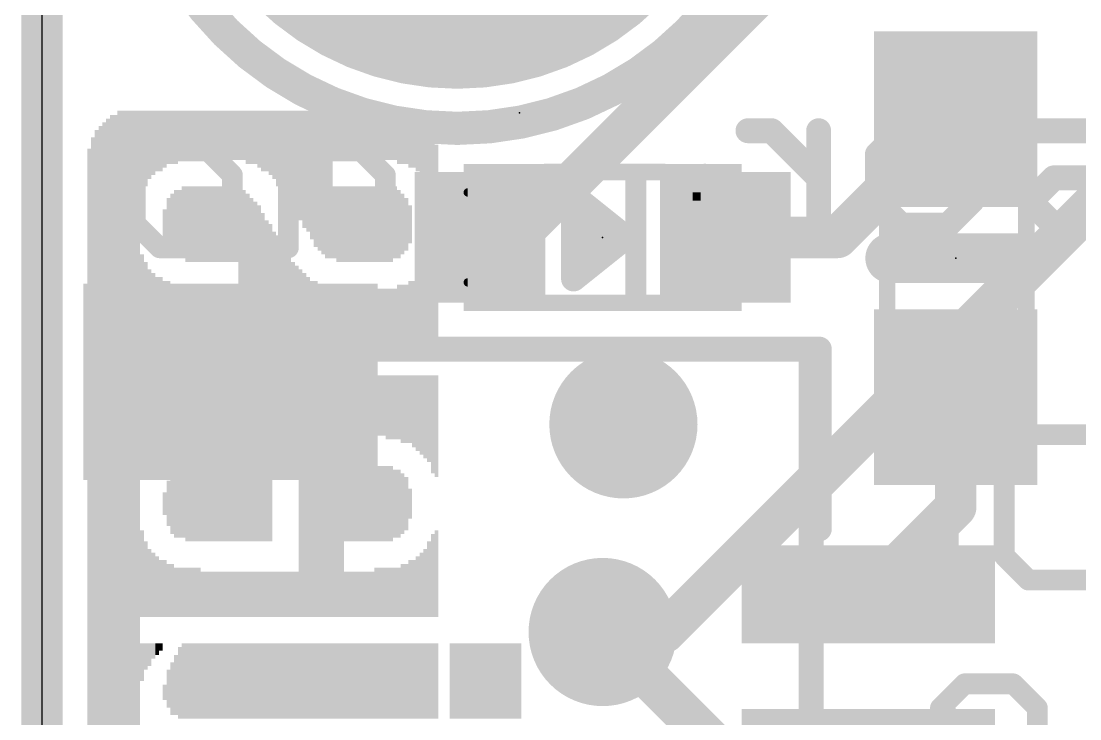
# Model space of a CAD drawing. Extents: x -0.1 to 25.5, y -0.1 to 17.9.
# Drawn here: x -0.13 to 6.35, y 9.63 to 13.9 of the extents above; entities that cross this region are included whole.
import ezdxf

# ---------------------------------------------------------------- set-up
doc = ezdxf.new("R2010")
doc.units = 0
for name, color, linetype in [('1', 12, 'CONTINUOUS'), ('16', 5, 'CONTINUOUS'), ('17', 110, 'CONTINUOUS'), ('18', 110, 'CONTINUOUS'), ('20', 53, 'CONTINUOUS'), ('21', 40, 'CONTINUOUS'), ('22', 6, 'CONTINUOUS'), ('23', 40, 'CONTINUOUS'), ('24', 6, 'CONTINUOUS'), ('51', 253, 'CONTINUOUS')]:
    doc.layers.add(name, color=color, linetype=linetype)

# ---------------------------------------------------------------- blocks, each defined once
blk = doc.blocks.new('RECT')
blk.add_solid([(-0.5, -0.5), (0.5, -0.5), (-0.5, 0.5), (0.5, 0.5)])
blk = doc.blocks.new('ROUNDP')
at = {"const_width": 0.5}
blk.add_lwpolyline([(0, -0.25, 1), (0, 0.25, 1), (0, -0.25)], format="xyb", dxfattribs=at)
blk = doc.blocks.new('ROUNDV')
at = {"const_width": 0.5}
blk.add_lwpolyline([(0, -0.25, 1), (0, 0.25, 1), (0, -0.25)], format="xyb", dxfattribs=at)

msp = doc.modelspace()

# ---------------------------------------------------------------- linework, layer by layer
at = {"layer": '1', "const_width": 0.254}
for points in [[(0, 0), (0, 17.78)], [(2.9197, 12.589), (4.5547, 14.224)], [(4.865, 12.573), (5.588, 13.296)], [(2.679, 12.573), (2.695, 12.589)], [(2.695, 12.589), (2.9197, 12.589)], [(4.179, 12.573), (4.865, 12.573)], [(5.588, 11.596), (5.588, 10.924)], [(5.588, 10.924), (5.054, 10.39)], [(4.199, 9.39), (3.429, 10.16)]]:
    msp.add_lwpolyline(points, dxfattribs=at)
at = {"layer": '1', "const_width": 0.127}
for points in [[(5.6329, 13.2511, 1), (5.5431, 13.3409)], [(2.695, 12.6525, 1), (2.695, 12.5255)], [(2.7399, 12.5441, 1), (2.6501, 12.6339)], [(2.8748, 12.6339, 1), (2.9646, 12.5441)], [(2.9197, 12.5255, 1), (2.9197, 12.6525)], [(4.179, 12.6365, 1), (4.179, 12.5095)], [(4.865, 12.5095, 1), (4.865, 12.6365)], [(2.6341, 12.6179, 1), (2.7239, 12.5281)], [(4.8201, 12.6179, 1), (4.9099, 12.5281)], [(5.6515, 11.596, 1), (5.5245, 11.596)], [(5.6329, 10.8791, 1), (5.5431, 10.9689)], [(5.5245, 10.924, 1), (5.6515, 10.924)], [(5.0091, 10.4349, 1), (5.0989, 10.3451)], [(3.4739, 10.2049, 1), (3.3841, 10.1151)]]:
    msp.add_lwpolyline(points, format="xyb", dxfattribs=at)
at = {"layer": '16', "const_width": 0.254}
for points in [[(0, 0), (0, 17.78)], [(6.604, 12.954), (3.81, 10.16)], [(3.81, 10.16), (3.429, 10.16)]]:
    msp.add_lwpolyline(points, dxfattribs=at)
at = {"layer": '16', "const_width": 0.127}
for points in [[(3.429, 10.2235, 1), (3.429, 10.0965)], [(3.7651, 10.2049, 1), (3.8549, 10.1151)], [(3.81, 10.0965, 1), (3.81, 10.2235)]]:
    msp.add_lwpolyline(points, format="xyb", dxfattribs=at)
at = {"layer": '20'}
msp.add_line((0, 15.24), (0, 2.54), dxfattribs=at)
at = {"layer": '21'}
for points, const_width in [([(2.54, 13.24, 1), (2.54, 17.24, 1), (2.54, 13.24)], 0.2032), ([(0.7198, 13.1344, 1), (0.7198, 13.0709)], 0.0635), ([(0.7422, 13.0802, 1), (0.6973, 13.1251)], 0.0635), ([(1.0388, 13.1251, 1), (0.9939, 13.0802)], 0.0635), ([(1.0164, 13.0709, 1), (1.0164, 13.1344)], 0.0635), ([(1.507, 13.1344, 1), (1.507, 13.0709)], 0.0635), ([(1.5388, 13.1027, 1), (1.4753, 13.1027)], 0.0635), ([(1.9743, 13.1251, 1), (1.9294, 13.0802)], 0.0635), ([(1.9519, 13.0709, 1), (1.9519, 13.1344)], 0.0635), ([(0.6033, 12.9544, 1), (0.5397, 12.9544)], 0.0635), ([(1.1964, 12.9544, 1), (1.1329, 12.9544)], 0.0635), ([(2.1319, 12.9544, 1), (2.0684, 12.9544)], 0.0635), ([(0.549, 12.9768, 1), (0.594, 12.9319)], 0.0635), ([(1.1422, 12.9319, 1), (1.1871, 12.9768)], 0.0635), ([(2.0777, 12.9319, 1), (2.1226, 12.9768)], 0.0635), ([(3.275, 12.8568, 1), (3.2274, 12.7972)], 0.0762), ([(3.2893, 12.827, 1), (3.2131, 12.827)], 0.0762), ([(3.2512, 12.8397, 1), (3.2512, 12.7635)], 0.0762), ([(3.283, 12.7635, 1), (3.283, 12.8397)], 0.0762), ([(0.5397, 12.6578, 1), (0.6033, 12.6578)], 0.0635), ([(0.594, 12.6802, 1), (0.549, 12.6353)], 0.0635), ([(1.1329, 12.6578, 1), (1.1964, 12.6578)], 0.0635), ([(1.1871, 12.6353, 1), (1.1422, 12.6802)], 0.0635), ([(3.2512, 12.6873, 1), (3.2512, 12.6111)], 0.0762), ([(3.4735, 12.6111, 1), (3.4735, 12.6873)], 0.0762), ([(3.5925, 12.5432, 1), (3.5449, 12.6028)], 0.0762), ([(3.5449, 12.5432, 1), (3.5925, 12.6028)], 0.0762), ([(0.7198, 12.5413, 1), (0.7198, 12.4778)], 0.0635), ([(0.6973, 12.487, 1), (0.7422, 12.532)], 0.0635), ([(0.9939, 12.532, 1), (1.0388, 12.487)], 0.0635), ([(1.0164, 12.4778, 1), (1.0164, 12.5413)], 0.0635), ([(3.2512, 12.5349, 1), (3.2512, 12.4587)], 0.0762), ([(3.4735, 12.4587, 1), (3.4735, 12.5349)], 0.0762), ([(5.188, 12.5222, 1), (5.188, 12.3698)], 0.1524), ([(5.988, 12.3698, 1), (5.988, 12.5222)], 0.1524), ([(1.4753, 12.5095, 1), (1.5388, 12.5095)], 0.0635), ([(2.0684, 12.5095, 1), (2.1319, 12.5095)], 0.0635), ([(3.2512, 12.3825, 1), (3.2512, 12.3063)], 0.0762), ([(3.2274, 12.3488, 1), (3.275, 12.2892)], 0.0762), ([(3.283, 12.3063, 1), (3.283, 12.3825)], 0.0762), ([(3.2131, 12.319, 1), (3.2893, 12.319)], 0.0762), ([(2.154, 11.9281, 1), (2.154, 11.8519)], 0.0762), ([(4.7921, 11.89, 1), (4.7159, 11.89)], 0.0762), ([(4.754, 11.8519, 1), (4.754, 11.9281)], 0.0762), ([(0.4921, 10.99, 1), (0.4159, 10.99)], 0.0762), ([(4.7159, 10.79, 1), (4.7921, 10.79)], 0.0762)]:
    msp.add_lwpolyline(points, format="xyb", dxfattribs=dict(at, const_width=const_width))
for points, const_width in [([(0.7198, 13.1027), (0.5715, 12.9544)], 0.127), ([(1.0164, 13.1027), (0.7198, 13.1027)], 0.127), ([(1.1647, 12.9544), (1.0164, 13.1027)], 0.127), ([(1.507, 12.5095), (1.507, 13.1027)], 0.127), ([(1.507, 13.1027), (1.9519, 13.1027)], 0.127), ([(1.9519, 13.1027), (2.1002, 12.9544)], 0.127), ([(0.5715, 12.9544), (0.5715, 12.6578)], 0.127), ([(1.1647, 12.6578), (1.1647, 12.9544)], 0.127), ([(2.1002, 12.9544), (2.1002, 12.5095)], 0.127), ([(3.5687, 12.573), (3.2512, 12.827)], 0.1524), ([(3.2512, 12.827), (3.2512, 12.319)], 0.1524), ([(3.2512, 12.8016), (3.283, 12.8016)], 0.1524), ([(0.5715, 12.6578), (0.7198, 12.5095)], 0.127), ([(1.0164, 12.5095), (1.1647, 12.6578)], 0.127), ([(3.2512, 12.6492), (3.4735, 12.6492)], 0.1524), ([(3.2512, 12.319), (3.5687, 12.573)], 0.1524), ([(0.7198, 12.5095), (1.0164, 12.5095)], 0.127), ([(3.2512, 12.4968), (3.4735, 12.4968)], 0.1524), ([(5.988, 12.446), (5.188, 12.446)], 0.3048), ([(3.2512, 12.3444), (3.283, 12.3444)], 0.1524), ([(2.154, 11.89), (4.754, 11.89)], 0.1524), ([(4.754, 11.89), (4.754, 10.79)], 0.1524), ([(0.454, 10.99), (0.454, 6.79)], 0.1524)]:
    msp.add_lwpolyline(points, dxfattribs=dict(at, const_width=const_width))
at = {"layer": '22'}
for points, const_width in [([(4.4617, 13.2254), (4.3177, 13.2254)], 0.1524), ([(4.7499, 12.9373), (4.4617, 13.2254)], 0.1524), ([(4.7499, 12.6492), (4.7499, 13.2254)], 0.1524), ([(5.1092, 13.0814), (5.2532, 13.2254)], 0.1524), ([(5.2532, 13.2254), (5.5413, 13.2254)], 0.1524), ([(5.5413, 13.2254), (5.6854, 13.0814)], 0.1524), ([(6.4768, 13.2254), (6.0447, 13.2254)], 0.1524), ([(5.1092, 12.7933), (5.1092, 13.0814)], 0.1524), ([(5.6854, 13.0814), (5.6854, 12.7933)], 0.1524), ([(6.0447, 12.7933), (6.1887, 12.9373)], 0.1524), ([(6.1887, 12.9373), (6.4768, 12.9373)], 0.1524), ([(5.2532, 12.6492), (5.1092, 12.7933)], 0.1524), ([(5.6854, 12.7933), (5.5413, 12.6492)], 0.1524), ([(6.1887, 12.6492), (6.0447, 12.7933)], 0.1524), ([(5.5413, 12.6492), (5.2532, 12.6492)], 0.1524), ([(6.6209, 12.6492), (6.1887, 12.6492)], 0.1524), ([(4.949, 11.219), (5.0973, 11.3673)], 0.127), ([(5.0973, 11.3673), (5.3939, 11.3673)], 0.127), ([(5.3939, 11.3673), (5.5422, 11.219)], 0.127), ([(5.8845, 11.219), (6.0328, 11.3673)], 0.127), ([(6.0328, 11.3673), (6.4777, 11.3673)], 0.127), ([(5.5422, 11.219), (5.5422, 10.6258)], 0.127), ([(5.8845, 10.6258), (5.8845, 11.219)], 0.127), ([(5.0973, 10.4775), (4.949, 10.6258)], 0.127), ([(5.5422, 10.6258), (5.3939, 10.4775)], 0.127), ([(6.0328, 10.4775), (5.8845, 10.6258)], 0.127), ([(5.3939, 10.4775), (5.0973, 10.4775)], 0.127), ([(6.4777, 10.4775), (6.0328, 10.4775)], 0.127), ([(5.643, 9.8433), (5.4947, 9.695)], 0.127), ([(5.9396, 9.8433), (5.643, 9.8433)], 0.127), ([(6.0879, 9.695), (5.9396, 9.8433)], 0.127), ([(5.4947, 9.695), (5.4947, 9.1018)], 0.127), ([(6.0879, 9.1018), (5.4947, 9.695)], 0.127), ([(6.0879, 9.1018), (6.0879, 9.695)], 0.127)]:
    msp.add_lwpolyline(points, dxfattribs=dict(at, const_width=const_width))
for points, const_width in [([(4.3177, 13.2635, 1), (4.3177, 13.1873)], 0.0762), ([(4.4887, 13.2524, 1), (4.4348, 13.1985)], 0.0762), ([(4.4617, 13.1873, 1), (4.4617, 13.2635)], 0.0762), ([(4.788, 13.2254, 1), (4.7118, 13.2254)], 0.0762), ([(5.2532, 13.2635, 1), (5.2532, 13.1873)], 0.0762), ([(5.2802, 13.1985, 1), (5.2263, 13.2524)], 0.0762), ([(5.5683, 13.2524, 1), (5.5144, 13.1985)], 0.0762), ([(5.5413, 13.1873, 1), (5.5413, 13.2635)], 0.0762), ([(6.0447, 13.2635, 1), (6.0447, 13.1873)], 0.0762), ([(5.0822, 13.1083, 1), (5.1361, 13.0544)], 0.0762), ([(5.1473, 13.0814, 1), (5.0711, 13.0814)], 0.0762), ([(5.7235, 13.0814, 1), (5.6473, 13.0814)], 0.0762), ([(5.6584, 13.0544, 1), (5.7123, 13.1083)], 0.0762), ([(6.1887, 12.9754, 1), (6.1887, 12.8992)], 0.0762), ([(6.2157, 12.9104, 1), (6.1618, 12.9643)], 0.0762), ([(4.7229, 12.9104, 1), (4.7768, 12.9643)], 0.0762), ([(5.1361, 12.8202, 1), (5.0822, 12.7663)], 0.0762), ([(5.0711, 12.7933, 1), (5.1473, 12.7933)], 0.0762), ([(5.6473, 12.7933, 1), (5.7235, 12.7933)], 0.0762), ([(5.7123, 12.7663, 1), (5.6584, 12.8202)], 0.0762), ([(6.0716, 12.8202, 1), (6.0177, 12.7663)], 0.0762), ([(6.0177, 12.8202, 1), (6.0716, 12.7663)], 0.0762), ([(5.2532, 12.6873, 1), (5.2532, 12.6111)], 0.0762), ([(5.2263, 12.6223, 1), (5.2802, 12.6761)], 0.0762), ([(5.5144, 12.6761, 1), (5.5683, 12.6223)], 0.0762), ([(5.5413, 12.6111, 1), (5.5413, 12.6873)], 0.0762), ([(6.1887, 12.6873, 1), (6.1887, 12.6111)], 0.0762), ([(6.1618, 12.6223, 1), (6.2157, 12.6761)], 0.0762), ([(4.7118, 12.6492, 1), (4.788, 12.6492)], 0.0762), ([(5.0973, 11.399, 1), (5.0973, 11.3355)], 0.0635), ([(5.1197, 11.3448, 1), (5.0748, 11.3897)], 0.0635), ([(5.4163, 11.3897, 1), (5.3714, 11.3448)], 0.0635), ([(5.3939, 11.3355, 1), (5.3939, 11.399)], 0.0635), ([(6.0328, 11.399, 1), (6.0328, 11.3355)], 0.0635), ([(6.0552, 11.3448, 1), (6.0103, 11.3897)], 0.0635), ([(4.9265, 11.2414, 1), (4.9714, 11.1965)], 0.0635), ([(5.5739, 11.219, 1), (5.5104, 11.219)], 0.0635), ([(5.5197, 11.1965, 1), (5.5646, 11.2414)], 0.0635), ([(5.9163, 11.219, 1), (5.8528, 11.219)], 0.0635), ([(5.8621, 11.2414, 1), (5.907, 11.1965)], 0.0635), ([(4.9714, 10.6482, 1), (4.9265, 10.6033)], 0.0635), ([(5.5646, 10.6033, 1), (5.5197, 10.6482)], 0.0635), ([(5.907, 10.6482, 1), (5.8621, 10.6033)], 0.0635), ([(5.5104, 10.6258, 1), (5.5739, 10.6258)], 0.0635), ([(5.8528, 10.6258, 1), (5.9163, 10.6258)], 0.0635), ([(5.0973, 10.5093, 1), (5.0973, 10.4458)], 0.0635), ([(5.0748, 10.455, 1), (5.1197, 10.5)], 0.0635), ([(5.3714, 10.5, 1), (5.4163, 10.455)], 0.0635), ([(5.3939, 10.4458, 1), (5.3939, 10.5093)], 0.0635), ([(6.0328, 10.5093, 1), (6.0328, 10.4458)], 0.0635), ([(6.0103, 10.455, 1), (6.0552, 10.5)], 0.0635), ([(5.643, 9.875, 1), (5.643, 9.8115)], 0.0635), ([(5.6655, 9.8208, 1), (5.6205, 9.8657)], 0.0635), ([(5.962, 9.8657, 1), (5.9171, 9.8208)], 0.0635), ([(5.9396, 9.8115, 1), (5.9396, 9.875)], 0.0635), ([(5.5265, 9.695, 1), (5.463, 9.695)], 0.0635), ([(5.5172, 9.7174, 1), (5.4723, 9.6725)], 0.0635), ([(5.4723, 9.7174, 1), (5.5172, 9.6725)], 0.0635), ([(6.1196, 9.695, 1), (6.0561, 9.695)], 0.0635), ([(6.0654, 9.6725, 1), (6.1103, 9.7174)], 0.0635)]:
    msp.add_lwpolyline(points, format="xyb", dxfattribs=dict(at, const_width=const_width))
at = {"layer": '23'}
for p in [(3.429, 12.573), (5.588, 12.446)]:
    msp.add_point(p, dxfattribs=at)
at = {"layer": '24'}
msp.add_point((2.921, 13.335), dxfattribs=at)
at = {"layer": '51'}
for points, const_width in [([(3.804, 12.973), (3.079, 12.973)], 0.1016), ([(5.169, 12.802), (5.169, 12.09)], 0.1016), ([(6.02, 12.802), (6.02, 12.09)], 0.1016), ([(3.779, 12.173), (3.079, 12.173)], 0.1016), ([(0.454, 11.89), (4.704, 11.89)], 0.1524), ([(0.454, 5.79), (0.454, 11.89)], 0.1524), ([(4.704, 11.89), (4.704, 5.79)], 0.1524)]:
    msp.add_lwpolyline(points, dxfattribs=dict(at, const_width=const_width))
for points, const_width in [([(3.079, 12.9984, 1), (3.079, 12.9476)], 0.0508), ([(3.804, 12.9476, 1), (3.804, 12.9984)], 0.0508), ([(4.054, 12.848, 1), (4.054, 12.998, 1), (4.054, 12.848)], 0.0508), ([(4.229, 12.873, 0.9168), (4.229, 12.273)], 0.1016), ([(4.2312, 12.8477, 1), (4.2268, 12.8983)], 0.0508), ([(2.604, 12.298, 1), (2.604, 12.848)], 0.0508), ([(2.604, 12.8607, 1), (2.604, 12.8353)], 0.0254), ([(5.1944, 12.802, 1), (5.1436, 12.802)], 0.0508), ([(6.0454, 12.802, 1), (5.9946, 12.802)], 0.0508), ([(2.604, 12.3107, 1), (2.604, 12.2853)], 0.0254), ([(4.2268, 12.2477, 1), (4.2312, 12.2983)], 0.0508), ([(3.079, 12.1984, 1), (3.079, 12.1476)], 0.0508), ([(3.779, 12.1476, 1), (3.779, 12.1984)], 0.0508), ([(5.1436, 12.09, 1), (5.1944, 12.09)], 0.0508), ([(5.9946, 12.09, 1), (6.0454, 12.09)], 0.0508), ([(0.454, 11.9281, 1), (0.454, 11.8519)], 0.0762), ([(0.4921, 11.89, 1), (0.4159, 11.89)], 0.0762), ([(4.7421, 11.89, 1), (4.6659, 11.89)], 0.0762), ([(4.704, 11.8519, 1), (4.704, 11.9281)], 0.0762)]:
    msp.add_lwpolyline(points, format="xyb", dxfattribs=dict(at, const_width=const_width))

# ---------------------------------------------------------------- block references
at = {"layer": '1', "xscale": 1.075, "rotation": 270}
for p in [(5.588, 13.296), (5.588, 11.596)]:
    msp.add_blockref('RECT', p, dxfattribs=at)
at = {"layer": '1', "xscale": 0.8, "yscale": 0.8, "rotation": 270}
for p in [(2.679, 12.573), (4.179, 12.573)]:
    msp.add_blockref('RECT', p, dxfattribs=at)
at = {"layer": '1'}
for p, xscale, yscale in [((1.154, 11.69), 1.8, 1.2), ((5.054, 10.39), 1.55, 0.6), ((5.054, 9.39), 1.55, 0.6)]:
    msp.add_blockref('RECT', p, dxfattribs=dict(at, xscale=xscale, yscale=yscale))
at = {"layer": '17', "xscale": 3.516, "yscale": 3.516}
msp.add_blockref('ROUNDP', (2.54, 15.24), dxfattribs=at)
msp.add_blockref('ROUNDP', (2.54, 15.24), dxfattribs=at)
at = {"layer": '18', "xscale": 0.9064, "yscale": 0.9064}
for p in [(3.556, 11.43), (3.556, 11.43), (3.429, 10.16), (3.429, 10.16)]:
    msp.add_blockref('ROUNDV', p, dxfattribs=at)
at = {"layer": '21', "xscale": 0.762, "yscale": 0.127, "rotation": 270}
msp.add_blockref('RECT', (3.6322, 12.573), dxfattribs=at)
at = {"layer": '22', "rotation": 270}
for p, xscale, yscale in [((0.4733, 12.62), 1.4554, 0.0231), ((0.4964, 12.62), 1.4554, 0.0231), ((0.5196, 12.62), 1.4554, 0.0231), ((0.5427, 12.62), 1.4554, 0.0231), ((0.5658, 12.62), 1.4554, 0.0231), ((0.5889, 12.62), 1.4554, 0.0231), ((0.612, 13.0937), 0.508, 0.0231), ((0.635, 13.1166), 0.4623, 0.0229), ((0.658, 13.1394), 0.4166, 0.0231), ((0.6811, 13.1509), 0.3937, 0.0231), ((0.7042, 13.1623), 0.3708, 0.0231), ((0.7273, 13.1623), 0.3708, 0.0231), ((0.7504, 13.1737), 0.348, 0.0231), ((0.7736, 13.1851), 0.3251, 0.0231), ((0.7967, 13.1851), 0.3251, 0.0231), ((0.8198, 13.1851), 0.3251, 0.0231), ((0.8429, 13.1966), 0.3023, 0.0231), ((0.866, 13.1966), 0.3023, 0.0231), ((0.889, 13.1966), 0.3023, 0.0229), ((0.912, 13.1966), 0.3023, 0.0231), ((0.9351, 13.1966), 0.3023, 0.0231), ((0.9582, 13.1966), 0.3023, 0.0231), ((0.9813, 13.1966), 0.3023, 0.0231), ((1.0044, 13.1966), 0.3023, 0.0231), ((1.0276, 13.1966), 0.3023, 0.0231), ((1.0507, 13.1966), 0.3023, 0.0231), ((1.0738, 13.1966), 0.3023, 0.0231), ((1.0969, 13.1966), 0.3023, 0.0231), ((1.12, 13.1966), 0.3023, 0.0231), ((1.143, 13.1966), 0.3023, 0.0229), ((1.166, 13.1966), 0.3023, 0.0231), ((1.1891, 13.1966), 0.3023, 0.0231), ((1.2122, 13.1966), 0.3023, 0.0231), ((1.2353, 13.1966), 0.3023, 0.0231), ((1.2584, 13.1851), 0.3251, 0.0231), ((1.2816, 13.1851), 0.3251, 0.0231), ((1.3047, 13.1851), 0.3251, 0.0231), ((1.3278, 13.1737), 0.348, 0.0231), ((1.3509, 13.1623), 0.3708, 0.0231), ((1.374, 13.1623), 0.3708, 0.0231), ((1.397, 13.1509), 0.3937, 0.0229), ((1.42, 13.1394), 0.4166, 0.0231), ((1.4431, 13.1166), 0.4623, 0.0231), ((1.4662, 13.1051), 0.4851, 0.0231), ((1.4893, 13.081), 0.5334, 0.0231), ((1.5124, 13.0696), 0.5563, 0.0231), ((1.5356, 13.0467), 0.602, 0.0231), ((1.5587, 13.0239), 0.6477, 0.0231), ((1.5818, 13.0124), 0.6706, 0.0231), ((1.6049, 12.9896), 0.7163, 0.0231), ((1.628, 12.9781), 0.7391, 0.0231), ((1.651, 12.954), 0.7874, 0.0229), ((1.674, 12.9311), 0.8331, 0.0231), ((1.6971, 12.9197), 0.856, 0.0231), ((1.7202, 12.9083), 0.8788, 0.0231), ((1.7433, 12.8969), 0.9017, 0.0231), ((1.7664, 12.8969), 0.9017, 0.0231), ((1.7896, 13.1966), 0.3023, 0.0231), ((1.8127, 13.1966), 0.3023, 0.0231), ((1.8358, 13.1966), 0.3023, 0.0231), ((1.8589, 13.1966), 0.3023, 0.0231), ((1.882, 13.1966), 0.3023, 0.0231), ((1.905, 13.1966), 0.3023, 0.0229), ((1.928, 13.1966), 0.3023, 0.0231), ((1.9511, 13.1966), 0.3023, 0.0231), ((1.9742, 13.1966), 0.3023, 0.0231), ((1.9973, 13.1966), 0.3023, 0.0231), ((2.0204, 13.1966), 0.3023, 0.0231), ((2.0436, 13.1966), 0.3023, 0.0231), ((2.0667, 13.1966), 0.3023, 0.0231), ((2.0898, 13.1966), 0.3023, 0.0231), ((2.1129, 13.1966), 0.3023, 0.0231), ((2.136, 13.1966), 0.3023, 0.0231), ((2.159, 13.1966), 0.3023, 0.0229), ((2.182, 13.1851), 0.3251, 0.0231), ((2.2051, 13.1851), 0.3251, 0.0231), ((2.2282, 13.1851), 0.3251, 0.0231), ((0.381, 12.5844), 1.3843, 0.0229), ((0.404, 12.5959), 1.4072, 0.0231), ((0.4271, 12.6073), 1.43, 0.0231), ((0.4502, 12.6073), 1.43, 0.0231), ((2.2513, 13.161), 0.3226, 0.0231), ((2.2744, 13.161), 0.3226, 0.0231), ((2.2976, 13.1382), 0.3226, 0.0231), ((2.3207, 13.1153), 0.3226, 0.0231), ((0.3349, 12.5616), 1.3386, 0.0231), ((0.358, 12.573), 1.3614, 0.0231), ((2.3438, 13.0924), 0.3226, 0.0231), ((2.3669, 13.0581), 0.3454, 0.0231), ((0.3118, 12.5387), 1.2929, 0.0231), ((2.39, 13.0124), 0.3454, 0.0231), ((0.2887, 12.5044), 1.2243, 0.0231), ((2.413, 12.9769), 0.3251, 0.0229), ((0.866, 12.6657), 0.4394, 0.0231), ((0.889, 12.6543), 0.4623, 0.0229), ((0.912, 12.6543), 0.4623, 0.0231), ((0.9351, 12.6543), 0.4623, 0.0231), ((0.9582, 12.6543), 0.4623, 0.0231), ((0.9813, 12.6543), 0.4623, 0.0231), ((1.0044, 12.6543), 0.4623, 0.0231), ((1.0276, 12.6543), 0.4623, 0.0231), ((1.0507, 12.6543), 0.4623, 0.0231), ((1.0738, 12.6543), 0.4623, 0.0231), ((1.0969, 12.6543), 0.4623, 0.0231), ((1.12, 12.6543), 0.4623, 0.0231), ((1.143, 12.6543), 0.4623, 0.0229), ((1.166, 12.6543), 0.4623, 0.0231), ((1.1891, 12.6543), 0.4623, 0.0231), ((1.7896, 12.6657), 0.4394, 0.0231), ((1.8127, 12.6543), 0.4623, 0.0231), ((1.8358, 12.6543), 0.4623, 0.0231), ((1.8589, 12.6543), 0.4623, 0.0231), ((1.882, 12.6543), 0.4623, 0.0231), ((1.905, 12.6543), 0.4623, 0.0229), ((1.928, 12.6543), 0.4623, 0.0231), ((1.9511, 12.6543), 0.4623, 0.0231), ((1.9742, 12.6543), 0.4623, 0.0231), ((1.9973, 12.6543), 0.4623, 0.0231), ((2.0204, 12.6543), 0.4623, 0.0231), ((2.0436, 12.6543), 0.4623, 0.0231), ((2.0667, 12.6543), 0.4623, 0.0231), ((2.0898, 12.6543), 0.4623, 0.0231), ((2.1129, 12.6543), 0.4623, 0.0231), ((2.136, 12.6543), 0.4623, 0.0231), ((2.159, 12.6657), 0.4394, 0.0229), ((0.7967, 12.6543), 0.3708, 0.0231), ((0.8198, 12.6543), 0.4166, 0.0231), ((0.8429, 12.6543), 0.4166, 0.0231), ((1.2122, 12.3774), 0.9703, 0.0231), ((1.2353, 12.3774), 0.9703, 0.0231), ((1.2584, 12.366), 0.9474, 0.0231), ((2.182, 12.6543), 0.4166, 0.0231), ((2.2051, 12.6543), 0.3708, 0.0231), ((0.7736, 12.653), 0.3226, 0.0231), ((1.2816, 12.3533), 0.922, 0.0231), ((1.3047, 12.3419), 0.8992, 0.0231), ((1.3278, 12.3304), 0.8763, 0.0231), ((2.2282, 12.653), 0.3226, 0.0231), ((2.2513, 12.653), 0.2311, 0.0231), ((0.7504, 12.653), 0.1854, 0.0231), ((1.3509, 12.3076), 0.8306, 0.0231), ((1.374, 12.2847), 0.7849, 0.0231), ((1.397, 12.2733), 0.762, 0.0229), ((1.42, 12.2504), 0.7163, 0.0231), ((1.4431, 12.239), 0.6934, 0.0231), ((1.4662, 12.2149), 0.6452, 0.0231), ((0.612, 12.2847), 0.3683, 0.0231), ((1.4893, 12.192), 0.5994, 0.0231), ((1.5124, 12.1806), 0.5766, 0.0231), ((2.39, 12.1806), 0.5766, 0.0231), ((2.413, 12.192), 0.5994, 0.0229), ((0.635, 12.2619), 0.3226, 0.0229), ((0.658, 12.239), 0.2769, 0.0231), ((1.5356, 12.1577), 0.5309, 0.0231), ((1.5587, 12.1463), 0.508, 0.0231), ((1.5818, 12.1349), 0.4851, 0.0231), ((2.3438, 12.1349), 0.4851, 0.0231), ((2.3669, 12.1577), 0.5309, 0.0231), ((0.6811, 12.2276), 0.254, 0.0231), ((0.7042, 12.2161), 0.2311, 0.0231), ((0.7273, 12.2161), 0.2311, 0.0231), ((0.7504, 12.2034), 0.2057, 0.0231), ((0.7736, 12.0993), 0.414, 0.0231), ((1.6049, 12.1234), 0.4623, 0.0231), ((1.628, 12.112), 0.4394, 0.0231), ((1.651, 12.0993), 0.414, 0.0229), ((1.674, 12.0993), 0.414, 0.0231), ((2.2513, 12.0993), 0.414, 0.0231), ((2.2744, 12.0993), 0.414, 0.0231), ((2.2976, 12.112), 0.4394, 0.0231), ((2.3207, 12.1234), 0.4623, 0.0231), ((0.7967, 12.0879), 0.3912, 0.0231), ((0.8198, 12.0879), 0.3912, 0.0231), ((0.8429, 12.0879), 0.3912, 0.0231), ((0.866, 12.0764), 0.3683, 0.0231), ((0.889, 12.0764), 0.3683, 0.0229), ((0.912, 12.0764), 0.3683, 0.0231), ((0.9351, 12.0764), 0.3683, 0.0231), ((0.9582, 12.0764), 0.3683, 0.0231), ((0.9813, 12.0764), 0.3683, 0.0231), ((1.0044, 12.0764), 0.3683, 0.0231), ((1.0276, 12.0764), 0.3683, 0.0231), ((1.0507, 12.0764), 0.3683, 0.0231), ((1.0738, 12.0764), 0.3683, 0.0231), ((1.0969, 12.0764), 0.3683, 0.0231), ((1.12, 12.0764), 0.3683, 0.0231), ((1.143, 12.0764), 0.3683, 0.0229), ((1.166, 12.0764), 0.3683, 0.0231), ((1.1891, 12.0764), 0.3683, 0.0231), ((1.6971, 12.0879), 0.3912, 0.0231), ((1.7202, 12.0879), 0.3912, 0.0231), ((1.7433, 12.0764), 0.3683, 0.0231), ((1.7664, 12.0764), 0.3683, 0.0231), ((1.7896, 12.0764), 0.3683, 0.0231), ((1.8127, 12.0764), 0.3683, 0.0231), ((1.8358, 12.0764), 0.3683, 0.0231), ((1.8589, 12.0764), 0.3683, 0.0231), ((1.882, 12.0764), 0.3683, 0.0231), ((1.905, 12.0764), 0.3683, 0.0229), ((1.928, 12.0764), 0.3683, 0.0231), ((1.9511, 12.0764), 0.3683, 0.0231), ((1.9742, 12.0764), 0.3683, 0.0231), ((1.9973, 12.0764), 0.3683, 0.0231), ((2.0204, 12.0764), 0.3683, 0.0231), ((2.0436, 12.0764), 0.3683, 0.0231), ((2.0667, 12.0764), 0.3683, 0.0231), ((2.0898, 12.0764), 0.3683, 0.0231), ((2.1129, 12.0764), 0.3683, 0.0231), ((2.136, 12.0764), 0.3683, 0.0231), ((2.159, 12.0764), 0.3683, 0.0229), ((2.182, 12.0879), 0.3912, 0.0231), ((2.2051, 12.0879), 0.3912, 0.0231), ((2.2282, 12.0879), 0.3912, 0.0231), ((0.2887, 9.0856), 5.2883, 0.0231), ((0.3118, 9.0513), 5.3569, 0.0231), ((0.3349, 9.0284), 5.4026, 0.0231), ((0.358, 9.017), 5.4254, 0.0231), ((0.381, 9.0056), 5.4483, 0.0229), ((0.404, 8.9941), 5.4712, 0.0231), ((0.4271, 8.9941), 5.4712, 0.0231), ((0.4502, 8.9827), 5.494, 0.0231), ((0.4733, 8.9827), 5.494, 0.0231), ((0.4964, 8.97), 5.5194, 0.0231), ((0.5196, 8.97), 5.5194, 0.0231), ((0.5427, 8.97), 5.5194, 0.0231), ((0.5658, 8.97), 5.5194, 0.0231), ((0.5889, 8.97), 5.5194, 0.0231), ((0.7736, 11.5227), 0.414, 0.0231), ((0.7967, 11.5227), 0.414, 0.0231), ((0.8198, 11.5341), 0.3912, 0.0231), ((0.8429, 11.5341), 0.3912, 0.0231), ((0.866, 11.5341), 0.3912, 0.0231), ((0.889, 11.5341), 0.3912, 0.0229), ((0.912, 11.5456), 0.3683, 0.0231), ((0.9351, 11.5456), 0.3683, 0.0231), ((0.9582, 11.5456), 0.3683, 0.0231), ((0.9813, 11.5456), 0.3683, 0.0231), ((1.0044, 11.5456), 0.3683, 0.0231), ((1.0276, 11.5456), 0.3683, 0.0231), ((1.0507, 11.5456), 0.3683, 0.0231), ((1.0738, 11.5456), 0.3683, 0.0231), ((1.0969, 11.5456), 0.3683, 0.0231), ((1.12, 11.5456), 0.3683, 0.0231), ((1.143, 11.5456), 0.3683, 0.0229), ((1.166, 11.5456), 0.3683, 0.0231), ((1.1891, 11.5456), 0.3683, 0.0231), ((1.2122, 11.5456), 0.3683, 0.0231), ((1.2353, 11.5456), 0.3683, 0.0231), ((1.2584, 11.5456), 0.3683, 0.0231), ((1.2816, 11.5456), 0.3683, 0.0231), ((1.3047, 11.5456), 0.3683, 0.0231), ((1.3278, 11.5456), 0.3683, 0.0231), ((1.3509, 11.5456), 0.3683, 0.0231), ((1.374, 11.5456), 0.3683, 0.0231), ((1.397, 11.5456), 0.3683, 0.0229), ((1.42, 11.5456), 0.3683, 0.0231), ((1.4431, 11.5456), 0.3683, 0.0231), ((1.4662, 11.5456), 0.3683, 0.0231), ((1.4893, 11.5456), 0.3683, 0.0231), ((1.5124, 11.5456), 0.3683, 0.0231), ((1.5356, 11.5456), 0.3683, 0.0231), ((1.5587, 11.5456), 0.3683, 0.0231), ((1.5818, 11.5456), 0.3683, 0.0231), ((1.6049, 11.5456), 0.3683, 0.0231), ((1.628, 11.5456), 0.3683, 0.0231), ((1.651, 11.5456), 0.3683, 0.0229), ((1.674, 11.5456), 0.3683, 0.0231), ((1.6971, 11.5456), 0.3683, 0.0231), ((1.7202, 11.5456), 0.3683, 0.0231), ((1.7433, 11.5456), 0.3683, 0.0231), ((1.7664, 11.5456), 0.3683, 0.0231), ((1.7896, 11.5456), 0.3683, 0.0231), ((1.8127, 11.5456), 0.3683, 0.0231), ((1.8358, 11.5456), 0.3683, 0.0231), ((1.8589, 11.5456), 0.3683, 0.0231), ((1.882, 11.5456), 0.3683, 0.0231), ((1.905, 11.5456), 0.3683, 0.0229), ((1.928, 11.5456), 0.3683, 0.0231), ((1.9511, 11.5456), 0.3683, 0.0231), ((1.9742, 11.5456), 0.3683, 0.0231), ((1.9973, 11.5456), 0.3683, 0.0231), ((2.0204, 11.5456), 0.3683, 0.0231), ((2.0436, 11.5456), 0.3683, 0.0231), ((2.0667, 11.5456), 0.3683, 0.0231), ((2.0898, 11.5456), 0.3683, 0.0231), ((2.1129, 11.5341), 0.3912, 0.0231), ((2.136, 11.5341), 0.3912, 0.0231), ((2.159, 11.5341), 0.3912, 0.0229), ((2.182, 11.5341), 0.3912, 0.0231), ((2.2051, 11.5227), 0.414, 0.0231), ((2.2282, 11.5227), 0.414, 0.0231), ((2.2513, 11.5227), 0.414, 0.0231), ((2.2744, 11.51), 0.4394, 0.0231), ((2.2976, 11.4986), 0.4623, 0.0231), ((2.3207, 11.4871), 0.4851, 0.0231), ((2.3438, 11.4757), 0.508, 0.0231), ((2.3669, 11.4643), 0.5309, 0.0231), ((2.39, 11.43), 0.5994, 0.0231), ((2.413, 11.4186), 0.6223, 0.0229), ((0.612, 11.3259), 0.3912, 0.0231), ((0.635, 11.3487), 0.3454, 0.0229), ((0.658, 11.3716), 0.2997, 0.0231), ((0.6811, 11.383), 0.2769, 0.0231), ((0.7042, 11.3944), 0.254, 0.0231), ((0.7273, 11.4059), 0.2311, 0.0231), ((0.7504, 11.4059), 0.2311, 0.0231), ((0.8198, 10.9449), 0.4166, 0.0231), ((0.8429, 10.9449), 0.4166, 0.0231), ((0.866, 10.9563), 0.4394, 0.0231), ((0.889, 10.9449), 0.4623, 0.0229), ((0.912, 10.9449), 0.4623, 0.0231), ((0.9351, 10.9449), 0.4623, 0.0231), ((0.9582, 10.9449), 0.4623, 0.0231), ((0.9813, 10.9449), 0.4623, 0.0231), ((1.0044, 10.9449), 0.4623, 0.0231), ((1.0276, 10.9449), 0.4623, 0.0231), ((1.0507, 10.9449), 0.4623, 0.0231), ((1.0738, 10.9449), 0.4623, 0.0231), ((1.0969, 10.9449), 0.4623, 0.0231), ((1.12, 10.9449), 0.4623, 0.0231), ((1.143, 10.9449), 0.4623, 0.0229), ((1.166, 10.9449), 0.4623, 0.0231), ((1.1891, 10.9449), 0.4623, 0.0231), ((1.2122, 10.9449), 0.4623, 0.0231), ((1.2353, 10.9449), 0.4623, 0.0231), ((1.2584, 10.9449), 0.4623, 0.0231), ((1.2816, 10.9449), 0.4623, 0.0231), ((1.3047, 10.9449), 0.4623, 0.0231), ((1.3278, 10.9449), 0.4623, 0.0231), ((1.3509, 10.9449), 0.4623, 0.0231), ((1.374, 10.9449), 0.4623, 0.0231), ((1.397, 10.9449), 0.4623, 0.0229), ((1.5818, 10.7137), 0.9246, 0.0231), ((1.6049, 10.7137), 0.9246, 0.0231), ((1.628, 10.7137), 0.9246, 0.0231), ((1.651, 10.7137), 0.9246, 0.0229), ((1.674, 10.7137), 0.9246, 0.0231), ((1.6971, 10.7137), 0.9246, 0.0231), ((1.7202, 10.7137), 0.9246, 0.0231), ((1.7433, 10.7137), 0.9246, 0.0231), ((1.7664, 10.7137), 0.9246, 0.0231), ((1.7896, 10.7137), 0.9246, 0.0231), ((1.8127, 10.7137), 0.9246, 0.0231), ((1.8358, 10.7137), 0.9246, 0.0231), ((1.8589, 10.9449), 0.4623, 0.0231), ((1.882, 10.9449), 0.4623, 0.0231), ((1.905, 10.9449), 0.4623, 0.0229), ((1.928, 10.9449), 0.4623, 0.0231), ((1.9511, 10.9449), 0.4623, 0.0231), ((1.9742, 10.9449), 0.4623, 0.0231), ((1.9973, 10.9449), 0.4623, 0.0231), ((2.0204, 10.9449), 0.4623, 0.0231), ((2.0436, 10.9449), 0.4623, 0.0231), ((2.0667, 10.9449), 0.4623, 0.0231), ((2.0898, 10.9449), 0.4623, 0.0231), ((2.1129, 10.9449), 0.4623, 0.0231), ((2.136, 10.9449), 0.4623, 0.0231), ((2.159, 10.9449), 0.4166, 0.0229), ((2.182, 10.9449), 0.4166, 0.0231), ((0.7736, 10.9461), 0.2769, 0.0231), ((0.7967, 10.9449), 0.3708, 0.0231), ((2.2051, 10.9449), 0.3708, 0.0231), ((2.2282, 10.9449), 0.3251, 0.0231), ((0.7504, 10.9449), 0.1372, 0.0231), ((2.2513, 10.9449), 0.1829, 0.0231), ((0.612, 10.5169), 0.5309, 0.0231), ((2.39, 10.5054), 0.508, 0.0231), ((2.413, 10.5169), 0.5309, 0.0229), ((0.635, 10.4826), 0.4623, 0.0229), ((2.3669, 10.4826), 0.4623, 0.0231), ((0.658, 10.4597), 0.4166, 0.0231), ((0.6811, 10.4483), 0.3937, 0.0231), ((0.7042, 10.4369), 0.3708, 0.0231), ((2.2976, 10.4369), 0.3708, 0.0231), ((2.3207, 10.4483), 0.3937, 0.0231), ((2.3438, 10.4597), 0.4166, 0.0231), ((0.7273, 10.4254), 0.348, 0.0231), ((0.7504, 10.4254), 0.348, 0.0231), ((0.7736, 10.414), 0.3251, 0.0231), ((0.7967, 10.414), 0.3251, 0.0231), ((0.8198, 10.4026), 0.3023, 0.0231), ((0.8429, 10.4026), 0.3023, 0.0231), ((0.866, 10.4026), 0.3023, 0.0231), ((0.889, 10.4026), 0.3023, 0.0229), ((0.912, 10.4026), 0.3023, 0.0231), ((0.9351, 10.4026), 0.3023, 0.0231), ((0.9582, 10.4026), 0.3023, 0.0231), ((2.0436, 10.4026), 0.3023, 0.0231), ((2.0667, 10.4026), 0.3023, 0.0231), ((2.0898, 10.4026), 0.3023, 0.0231), ((2.1129, 10.4026), 0.3023, 0.0231), ((2.136, 10.4026), 0.3023, 0.0231), ((2.159, 10.4026), 0.3023, 0.0229), ((2.182, 10.4026), 0.3023, 0.0231), ((2.2051, 10.414), 0.3251, 0.0231), ((2.2282, 10.414), 0.3251, 0.0231), ((2.2513, 10.4254), 0.348, 0.0231), ((2.2744, 10.4254), 0.348, 0.0231), ((0.9813, 10.3899), 0.2769, 0.0231), ((1.0044, 10.3899), 0.2769, 0.0231), ((1.0276, 10.3899), 0.2769, 0.0231), ((1.0507, 10.3899), 0.2769, 0.0231), ((1.0738, 10.3899), 0.2769, 0.0231), ((1.0969, 10.3899), 0.2769, 0.0231), ((1.12, 10.3899), 0.2769, 0.0231), ((1.143, 10.3899), 0.2769, 0.0229), ((1.166, 10.3899), 0.2769, 0.0231), ((1.1891, 10.3899), 0.2769, 0.0231), ((1.2122, 10.3899), 0.2769, 0.0231), ((1.2353, 10.3899), 0.2769, 0.0231), ((1.2584, 10.3899), 0.2769, 0.0231), ((1.2816, 10.3899), 0.2769, 0.0231), ((1.3047, 10.3899), 0.2769, 0.0231), ((1.3278, 10.3899), 0.2769, 0.0231), ((1.3509, 10.3899), 0.2769, 0.0231), ((1.374, 10.3899), 0.2769, 0.0231), ((1.397, 10.3899), 0.2769, 0.0229), ((1.42, 10.3899), 0.2769, 0.0231), ((1.4431, 10.3899), 0.2769, 0.0231), ((1.4662, 10.3899), 0.2769, 0.0231), ((1.4893, 10.3899), 0.2769, 0.0231), ((1.5124, 10.3899), 0.2769, 0.0231), ((1.5356, 10.3899), 0.2769, 0.0231), ((1.5587, 10.3899), 0.2769, 0.0231), ((1.8589, 10.3899), 0.2769, 0.0231), ((1.882, 10.3899), 0.2769, 0.0231), ((1.905, 10.3899), 0.2769, 0.0229), ((1.928, 10.3899), 0.2769, 0.0231), ((1.9511, 10.3899), 0.2769, 0.0231), ((1.9742, 10.3899), 0.2769, 0.0231), ((1.9973, 10.3899), 0.2769, 0.0231), ((2.0204, 10.3899), 0.2769, 0.0231), ((0.612, 9.9759), 0.2311, 0.0231), ((0.635, 10.0101), 0.1626, 0.0229), ((0.658, 10.0216), 0.1397, 0.0231), ((0.6811, 10.0444), 0.094, 0.0231), ((0.7042, 10.0559), 0.0711, 0.0231), ((0.7273, 10.0686), 0.0457, 0.0231), ((0.8429, 9.8489), 0.4394, 0.0231), ((0.866, 9.8603), 0.4623, 0.0231), ((0.889, 9.8603), 0.4623, 0.0229), ((0.912, 9.8603), 0.4623, 0.0231), ((0.9351, 9.8603), 0.4623, 0.0231), ((0.9582, 9.8603), 0.4623, 0.0231), ((0.9813, 9.8603), 0.4623, 0.0231), ((1.0044, 9.8603), 0.4623, 0.0231), ((1.0276, 9.8603), 0.4623, 0.0231), ((1.0507, 9.8603), 0.4623, 0.0231), ((1.0738, 9.8603), 0.4623, 0.0231), ((1.0969, 9.8603), 0.4623, 0.0231), ((1.12, 9.8603), 0.4623, 0.0231), ((1.143, 9.8603), 0.4623, 0.0229), ((1.166, 9.8603), 0.4623, 0.0231), ((1.1891, 9.8603), 0.4623, 0.0231), ((1.2122, 9.8603), 0.4623, 0.0231), ((1.2353, 9.8603), 0.4623, 0.0231), ((1.2584, 9.8603), 0.4623, 0.0231), ((1.2816, 9.8603), 0.4623, 0.0231), ((1.3047, 9.8603), 0.4623, 0.0231), ((1.3278, 9.8603), 0.4623, 0.0231), ((1.3509, 9.8603), 0.4623, 0.0231), ((1.374, 9.8603), 0.4623, 0.0231), ((1.397, 9.8603), 0.4623, 0.0229), ((1.42, 9.8603), 0.4623, 0.0231), ((1.4431, 9.8603), 0.4623, 0.0231), ((1.4662, 9.8603), 0.4623, 0.0231), ((1.4893, 9.8603), 0.4623, 0.0231), ((1.5124, 9.8603), 0.4623, 0.0231), ((1.5356, 9.8603), 0.4623, 0.0231), ((1.5587, 9.8603), 0.4623, 0.0231), ((1.5818, 9.8603), 0.4623, 0.0231), ((1.6049, 9.8603), 0.4623, 0.0231), ((1.628, 9.8603), 0.4623, 0.0231), ((1.651, 9.8603), 0.4623, 0.0229), ((1.674, 9.8603), 0.4623, 0.0231), ((1.6971, 9.8603), 0.4623, 0.0231), ((1.7202, 9.8603), 0.4623, 0.0231), ((1.7433, 9.8603), 0.4623, 0.0231), ((1.7664, 9.8603), 0.4623, 0.0231), ((1.7896, 9.8603), 0.4623, 0.0231), ((1.8127, 9.8603), 0.4623, 0.0231), ((1.8358, 9.8603), 0.4623, 0.0231), ((1.8589, 9.8603), 0.4623, 0.0231), ((1.882, 9.8603), 0.4623, 0.0231), ((1.905, 9.8603), 0.4623, 0.0229), ((1.928, 9.8603), 0.4623, 0.0231), ((1.9511, 9.8603), 0.4623, 0.0231), ((1.9742, 9.8603), 0.4623, 0.0231), ((1.9973, 9.8603), 0.4623, 0.0231), ((2.0204, 9.8603), 0.4623, 0.0231), ((2.0436, 9.8603), 0.4623, 0.0231), ((2.0667, 9.8603), 0.4623, 0.0231), ((2.0898, 9.8603), 0.4623, 0.0231), ((2.1129, 9.8603), 0.4623, 0.0231), ((2.136, 9.8603), 0.4623, 0.0231), ((2.159, 9.8603), 0.4623, 0.0229), ((2.182, 9.8603), 0.4623, 0.0231), ((2.2051, 9.8603), 0.4623, 0.0231), ((2.2282, 9.8603), 0.4623, 0.0231), ((2.2513, 9.8603), 0.4623, 0.0231), ((2.2744, 9.8603), 0.4623, 0.0231), ((2.2976, 9.8603), 0.4623, 0.0231), ((2.3207, 9.8603), 0.4623, 0.0231), ((2.3438, 9.8603), 0.4623, 0.0231), ((2.3669, 9.8603), 0.4623, 0.0231), ((2.39, 9.8603), 0.4623, 0.0231), ((2.413, 9.8603), 0.4623, 0.0229), ((2.5053, 9.8603), 0.4623, 0.0231), ((2.5284, 9.8603), 0.4623, 0.0231), ((2.5516, 9.8603), 0.4623, 0.0231), ((2.5747, 9.8603), 0.4623, 0.0231), ((2.5978, 9.8603), 0.4623, 0.0231), ((2.6209, 9.8603), 0.4623, 0.0231), ((2.644, 9.8603), 0.4623, 0.0231), ((2.667, 9.8603), 0.4623, 0.0229), ((2.69, 9.8603), 0.4623, 0.0231), ((2.7131, 9.8603), 0.4623, 0.0231), ((2.7362, 9.8603), 0.4623, 0.0231), ((2.7593, 9.8603), 0.4623, 0.0231), ((2.7824, 9.8603), 0.4623, 0.0231), ((2.8056, 9.8603), 0.4623, 0.0231), ((2.8287, 9.8603), 0.4623, 0.0231), ((2.8518, 9.8603), 0.4623, 0.0231), ((2.8749, 9.8603), 0.4623, 0.0231), ((2.898, 9.8603), 0.4623, 0.0231), ((2.921, 9.8603), 0.4623, 0.0229), ((0.7967, 9.8133), 0.3226, 0.0231), ((0.8198, 9.8361), 0.3683, 0.0231), ((0.7736, 9.8133), 0.2311, 0.0231), ((0.7504, 9.7904), 0.094, 0.0231)]:
    msp.add_blockref('RECT', p, dxfattribs=dict(at, xscale=xscale, yscale=yscale))
at = {"layer": '51', "rotation": 270}
for p, xscale, yscale in [((5.5931, 13.0342), 0.5001, 0.95), ((2.829, 12.923), 0.2, 0.5), ((3.9665, 12.998), 0.05, 0.375), ((3.8915, 12.573), 0.9, 0.225), ((4.204, 12.923), 0.2, 0.15), ((2.829, 12.798), 0.1, 0.1), ((2.9665, 12.573), 0.55, 0.225), ((4.004, 12.823), 0.05, 0.05), ((2.829, 12.348), 0.1, 0.1), ((2.829, 12.223), 0.2, 0.5), ((4.129, 12.223), 0.2, 0.3), ((5.5931, 11.8658), 0.5001, 0.95)]:
    msp.add_blockref('RECT', p, dxfattribs=dict(at, xscale=xscale, yscale=yscale))

doc.saveas('drawing.dxf')
